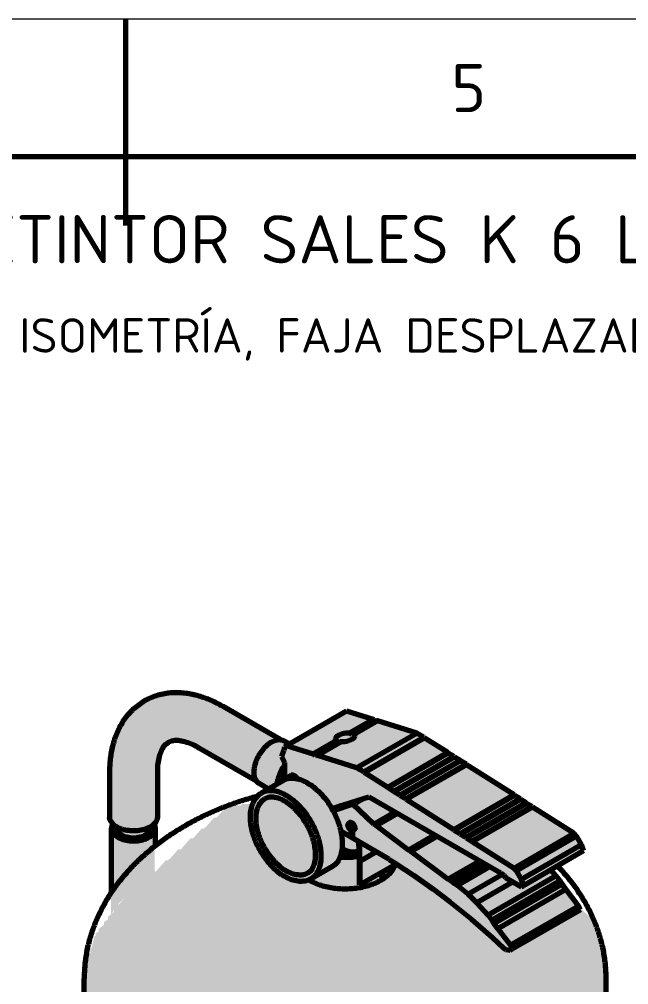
# Model space of a CAD drawing. Header units: millimetres. Extents: x 0 to 420, y 0 to 297.
# Drawn here: x 202.3 to 246.6, y 226.8 to 297 of the extents above; entities that cross this region are included whole.
import ezdxf
from ezdxf.enums import TextEntityAlignment as Align

# ---------------------------------------------------------------- set-up
doc = ezdxf.new("R2010")
doc.units = ezdxf.units.MM
for name, color, linetype, lineweight in [('01-VISIBLE', 7, 'CONTINUOUS', 70), ('06-TEXTO', 7, 'CONTINUOUS', 25), ('07-RECUADRO', 7, 'CONTINUOUS', 70), ('08-FINA', 5, 'CONTINUOUS', 18), ('13-GRAFICA', 30, 'CONTINUOUS', 18)]:
    doc.layers.add(name, color=color, linetype=linetype, lineweight=lineweight)
doc.styles.add('ISO3098', font='isocpeur.ttf')

msp = doc.modelspace()

# ---------------------------------------------------------------- hatches: boundary and pattern name
at = {"layer": '13-GRAFICA', "true_color": 0x202020}
h = msp.add_hatch(color=7, dxfattribs=at)
h.dxf.hatch_style = 1
h.paths.add_polyline_path([(209.842, 238.017), (209.842, 238.117), (209.542, 238.117), (209.542, 238.217), (209.142, 238.317), (209.142, 238.417), (208.942, 238.517), (208.942, 238.717), (208.842, 238.717), (208.842, 242.717), (208.942, 242.717), (208.942, 243.717), (209.042, 243.717), (209.042, 244.117), (209.142, 244.117), (209.342, 245.017), (209.442, 245.017), (209.542, 245.517), (209.742, 245.617), (209.742, 245.817), (210.042, 246.017), (210.042, 246.217), (210.442, 246.517), (210.442, 246.717), (210.542, 246.717), (210.742, 247.017), (211.142, 247.117), (211.242, 247.317), (211.642, 247.417), (211.742, 247.617), (212.242, 247.717), (212.242, 247.817), (213.542, 247.917), (213.542, 248.017), (214.042, 248.017), (214.042, 247.917), (214.642, 247.917), (214.642, 247.817), (215.642, 247.717), (215.642, 247.617), (215.842, 247.617), (215.842, 247.517), (216.042, 247.517), (216.042, 247.417), (216.342, 247.417), (216.342, 247.317), (216.542, 247.317), (216.542, 247.217), (216.742, 247.217), (216.742, 247.117), (216.942, 247.117), (216.942, 247.017), (217.542, 246.817), (217.642, 246.617), (218.242, 246.417), (218.342, 246.217), (218.942, 246.017), (219.042, 245.817), (219.442, 245.717), (219.542, 245.517), (219.742, 245.517), (219.742, 245.417), (220.142, 245.317), (220.242, 245.117), (220.442, 245.117), (220.442, 245.017), (220.842, 244.917), (220.942, 244.717), (221.142, 244.717), (221.042, 244.517), (220.542, 244.417), (220.542, 244.317), (219.842, 243.717), (219.842, 243.517), (219.642, 243.417), (219.542, 242.917), (219.442, 242.917), (219.442, 242.517), (219.342, 242.517), (219.442, 241.717), (218.842, 241.917), (218.742, 242.117), (218.142, 242.317), (218.042, 242.517), (217.442, 242.717), (217.342, 242.917), (216.942, 243.017), (216.842, 243.217), (216.242, 243.417), (216.142, 243.617), (215.942, 243.617), (215.942, 243.717), (215.542, 243.817), (215.442, 244.017), (215.142, 244.017), (215.142, 244.117), (214.942, 244.117), (214.942, 244.217), (214.742, 244.217), (214.742, 244.317), (214.542, 244.317), (214.542, 244.417), (213.442, 244.517), (213.442, 244.417), (212.942, 244.317), (212.942, 244.117), (212.642, 243.917), (212.642, 243.617), (212.542, 243.617), (212.542, 243.417), (212.442, 243.417), (212.442, 242.817), (212.342, 242.817), (212.342, 238.817), (212.242, 238.817), (212.142, 238.417), (211.942, 238.417), (211.842, 238.217), (211.342, 238.117), (211.342, 238.017), (210.742, 238.017), (210.742, 237.917)])
at = {"layer": '13-GRAFICA', "true_color": 0xd6d9de}
h = msp.add_hatch(color=7, dxfattribs=at)
h.dxf.hatch_style = 1
h.paths.add_polyline_path([(224.742, 239.917), (224.742, 240.117), (224.442, 240.317), (224.442, 240.517), (224.342, 240.517), (223.942, 241.017), (223.742, 241.017), (223.542, 241.317), (223.342, 241.317), (223.342, 241.417), (223.142, 241.417), (223.142, 241.517), (222.542, 241.717), (222.342, 242.017), (222.042, 242.017), (221.842, 241.717), (221.642, 241.717), (221.642, 242.917), (221.542, 242.917), (221.542, 243.117), (221.442, 243.117), (221.342, 243.417), (221.442, 243.417), (221.542, 244.017), (221.642, 244.017), (221.742, 244.217), (221.942, 244.217), (221.942, 244.317), (222.342, 244.417), (222.442, 244.617), (223.042, 244.817), (223.142, 245.017), (223.342, 245.017), (223.342, 245.117), (223.542, 245.117), (223.642, 245.317), (224.242, 245.517), (224.342, 245.717), (224.942, 245.917), (225.042, 246.117), (225.642, 246.317), (225.742, 246.517), (225.942, 246.517), (225.942, 246.617), (226.442, 246.617), (226.442, 246.517), (226.742, 246.517), (226.742, 246.417), (227.042, 246.417), (227.042, 246.317), (227.442, 246.317), (227.442, 246.217), (228.042, 246.117), (228.142, 245.917), (228.242, 245.917), (228.242, 246.017), (228.342, 246.017), (228.342, 245.917), (228.742, 245.917), (228.742, 245.817), (229.042, 245.817), (229.042, 245.717), (229.342, 245.717), (229.342, 245.617), (229.642, 245.617), (229.642, 245.517), (229.942, 245.517), (229.942, 245.417), (230.642, 245.317), (230.642, 245.217), (230.942, 245.217), (230.942, 245.117), (231.442, 245.017), (231.542, 244.817), (231.742, 244.817), (231.742, 244.717), (232.042, 244.617), (232.142, 244.417), (232.342, 244.417), (232.342, 244.317), (232.542, 244.317), (232.642, 244.117), (232.842, 244.117), (232.942, 243.917), (233.342, 243.817), (233.542, 243.517), (233.742, 243.517), (233.742, 243.417), (233.942, 243.417), (234.042, 243.217), (234.242, 243.217), (234.342, 243.017), (234.742, 242.917), (234.942, 242.617), (235.342, 242.517), (235.442, 242.317), (235.642, 242.317), (235.642, 242.217), (235.942, 242.117), (236.042, 241.917), (236.442, 241.817), (236.542, 241.617), (236.742, 241.617), (236.842, 241.417), (237.242, 241.317), (237.342, 241.117), (237.542, 241.117), (237.542, 241.017), (237.842, 240.917), (237.942, 240.717), (238.342, 240.617), (238.442, 240.417), (238.642, 240.417), (238.742, 240.217), (238.942, 240.217), (239.042, 240.017), (239.242, 240.017), (239.342, 239.817), (239.542, 239.817), (239.542, 239.717), (239.842, 239.617), (239.942, 239.417), (240.342, 239.317), (240.442, 239.117), (240.642, 239.117), (240.642, 239.017), (240.942, 238.917), (241.042, 238.717), (241.442, 238.617), (241.442, 238.517), (241.742, 238.417), (241.842, 238.217), (242.042, 238.217), (242.042, 238.117), (242.242, 238.117), (242.342, 237.917), (242.542, 237.917), (242.542, 237.817), (242.942, 237.517), (243.042, 237.117), (243.242, 237.017), (243.342, 236.417), (242.742, 236.217), (242.642, 236.017), (242.442, 236.017), (242.442, 235.917), (242.242, 235.917), (242.142, 235.717), (241.542, 235.517), (241.442, 235.317), (240.842, 235.117), (240.742, 234.917), (240.542, 234.917), (240.542, 234.817), (240.342, 234.817), (240.242, 234.617), (239.642, 234.417), (239.542, 234.217), (239.342, 234.217), (239.342, 234.117), (238.742, 233.917), (238.742, 234.017), (238.342, 234.117), (238.242, 234.317), (237.642, 234.517), (237.642, 234.717), (237.542, 234.717), (237.442, 234.917), (237.242, 234.917), (237.242, 235.017), (236.842, 235.117), (236.742, 235.317), (236.142, 235.517), (236.042, 235.717), (235.442, 235.917), (235.342, 236.117), (234.942, 236.217), (234.842, 236.417), (234.242, 236.617), (234.142, 236.817), (233.542, 237.017), (233.442, 237.217), (232.842, 237.417), (232.742, 237.617), (232.342, 237.717), (232.242, 237.917), (231.642, 238.117), (231.542, 238.317), (230.942, 238.517), (230.842, 238.717), (230.442, 238.817), (230.342, 239.017), (229.742, 239.217), (229.642, 239.417), (229.042, 239.617), (228.942, 239.817), (228.342, 240.017), (228.242, 240.217), (228.042, 240.217), (228.042, 240.317), (227.842, 240.317), (227.842, 240.417), (227.142, 240.317), (227.142, 240.217), (226.842, 240.217), (226.842, 240.117), (226.542, 240.117), (226.542, 240.017), (226.242, 240.017), (226.242, 239.917), (225.942, 239.917), (225.942, 239.817), (225.642, 239.817), (225.642, 239.717), (225.242, 239.717), (225.242, 239.617), (224.942, 239.617), (224.942, 239.817)])
h = msp.add_hatch(color=7, dxfattribs=at)
h.dxf.hatch_style = 1
h.paths.add_polyline_path([(220.142, 241.217), (219.942, 241.217), (219.842, 241.417), (219.642, 241.417), (219.542, 241.717), (219.442, 241.717), (219.442, 242.017), (219.342, 242.017), (219.342, 242.517), (219.442, 242.517), (219.542, 243.217), (219.642, 243.217), (219.642, 243.417), (219.842, 243.517), (219.842, 243.717), (219.942, 243.717), (220.542, 244.417), (221.042, 244.517), (221.042, 244.617), (221.642, 244.517), (221.642, 244.417), (221.942, 244.317), (221.942, 244.217), (221.742, 244.217), (221.742, 244.117), (221.542, 244.017), (221.542, 243.717), (221.442, 243.717), (221.442, 243.417), (221.342, 243.417), (221.442, 243.117), (221.542, 243.117), (221.542, 242.917), (221.642, 242.917), (221.642, 242.217), (221.542, 242.217), (221.542, 241.917), (221.442, 241.917), (221.442, 241.517), (221.042, 241.417), (220.942, 241.217), (220.742, 241.217), (220.742, 241.117), (220.542, 241.117), (220.542, 241.017), (220.342, 241.017), (220.342, 241.117), (220.142, 241.117)])
at = {"layer": '13-GRAFICA', "true_color": 0xffffff}
h = msp.add_hatch(color=7, dxfattribs=at)
h.dxf.hatch_style = 1
h.paths.add_polyline_path([(219.142, 238.217), (219.142, 239.617), (219.242, 239.617), (219.242, 240.017), (219.442, 240.117), (219.442, 240.317), (219.542, 240.317), (219.742, 240.617), (219.942, 240.617), (219.942, 240.717), (220.242, 240.817), (220.342, 241.017), (220.942, 241.217), (221.042, 241.417), (221.242, 241.417), (221.242, 241.517), (221.442, 241.517), (221.442, 241.617), (221.642, 241.617), (221.642, 241.717), (222.042, 241.717), (222.042, 241.817), (222.142, 241.817), (222.142, 241.717), (222.742, 241.717), (222.742, 241.617), (222.942, 241.617), (222.942, 241.517), (223.542, 241.317), (223.742, 241.017), (223.942, 241.017), (223.942, 240.917), (224.442, 240.517), (224.442, 240.317), (224.742, 240.117), (224.742, 239.917), (224.942, 239.817), (225.042, 239.417), (225.242, 239.317), (225.242, 239.117), (225.342, 239.117), (225.342, 238.917), (225.442, 238.917), (225.442, 238.617), (225.542, 238.617), (225.542, 238.317), (225.642, 238.317), (225.642, 237.917), (225.742, 237.917), (225.742, 237.417), (225.842, 237.417), (225.842, 236.617), (225.742, 236.617), (225.742, 236.217), (225.642, 236.217), (225.442, 235.617), (225.142, 235.517), (225.042, 235.317), (224.842, 235.317), (224.742, 235.117), (224.142, 234.917), (224.042, 234.717), (223.642, 234.617), (223.542, 234.417), (223.242, 234.417), (223.242, 234.317), (222.242, 234.317), (222.242, 234.417), (221.942, 234.417), (221.942, 234.517), (221.542, 234.617), (221.442, 234.817), (221.242, 234.817), (221.242, 234.917), (220.242, 235.817), (220.242, 236.017), (219.942, 236.217), (219.742, 236.817), (219.542, 236.917), (219.442, 237.517), (219.342, 237.517), (219.342, 237.717), (219.242, 237.717), (219.242, 238.217)])
at = {"layer": '13-GRAFICA', "true_color": 0xd6d9de}
h = msp.add_hatch(color=7, dxfattribs=at)
h.dxf.hatch_style = 1
h.paths.add_polyline_path([(221.442, 241.917), (221.542, 241.917), (221.542, 242.217), (221.642, 242.217), (221.642, 241.617), (221.442, 241.617)])
h = msp.add_hatch(color=7, dxfattribs=at)
h.dxf.hatch_style = 1
h.paths.add_polyline_path([(221.842, 241.817), (221.942, 241.817), (222.042, 242.017), (222.342, 242.017), (222.542, 241.717), (222.142, 241.717), (222.142, 241.817), (221.842, 241.717)])
h = msp.add_hatch(color=7, dxfattribs=at)
h.dxf.hatch_style = 1
h.paths.add_polyline_path([(226.842, 240.117), (226.842, 240.217), (227.142, 240.217), (227.142, 240.317), (227.842, 240.417), (227.842, 240.317), (228.242, 240.217), (228.342, 240.017), (228.942, 239.817), (229.042, 239.617), (229.642, 239.417), (229.742, 239.217), (230.342, 239.017), (230.442, 238.817), (230.842, 238.717), (230.942, 238.517), (231.542, 238.317), (231.642, 238.117), (232.242, 237.917), (232.342, 237.717), (232.742, 237.617), (232.842, 237.417), (233.042, 237.417), (233.042, 237.317), (233.442, 237.217), (233.542, 237.017), (234.142, 236.817), (234.242, 236.617), (234.842, 236.417), (234.942, 236.217), (235.342, 236.117), (235.442, 235.917), (235.642, 235.917), (235.642, 235.817), (236.042, 235.717), (236.142, 235.517), (236.742, 235.317), (236.842, 235.117), (237.442, 234.917), (237.442, 234.817), (237.642, 234.717), (237.642, 234.517), (238.242, 234.317), (238.342, 234.117), (238.542, 234.117), (238.542, 234.017), (238.742, 234.017), (238.742, 233.917), (238.942, 233.917), (238.942, 234.017), (239.542, 234.217), (239.642, 234.417), (239.842, 234.417), (239.842, 234.517), (240.242, 234.617), (240.342, 234.817), (240.742, 234.917), (240.842, 235.117), (241.042, 235.117), (241.142, 234.817), (241.642, 234.417), (241.742, 234.017), (241.842, 234.017), (241.842, 233.917), (242.042, 233.817), (242.042, 233.617), (242.442, 233.317), (242.442, 233.117), (242.742, 232.917), (242.742, 232.717), (243.042, 232.517), (243.142, 232.217), (242.842, 232.117), (242.742, 231.917), (242.142, 231.717), (242.042, 231.517), (241.442, 231.317), (241.342, 231.117), (240.942, 231.017), (240.842, 230.817), (240.242, 230.617), (240.142, 230.417), (239.542, 230.217), (239.442, 230.017), (238.842, 229.817), (238.742, 229.617), (238.342, 229.517), (238.242, 229.317), (237.642, 229.317), (237.642, 229.417), (237.542, 229.417), (237.442, 229.617), (237.242, 229.617), (236.342, 230.617), (236.142, 230.617), (235.642, 231.217), (235.442, 231.217), (234.942, 231.817), (234.742, 231.817), (234.442, 232.217), (234.242, 232.217), (233.942, 232.617), (233.742, 232.617), (233.442, 233.017), (233.242, 233.017), (233.042, 233.317), (232.842, 233.317), (232.842, 233.417), (232.742, 233.417), (232.642, 233.617), (232.442, 233.617), (232.242, 233.917), (232.042, 233.917), (231.942, 234.117), (231.742, 234.117), (231.642, 234.317), (231.442, 234.317), (231.242, 234.617), (231.042, 234.617), (230.942, 234.817), (230.742, 234.817), (230.742, 234.917), (230.442, 235.017), (230.342, 235.217), (229.942, 235.317), (229.742, 235.617), (229.342, 235.717), (229.342, 235.817), (229.042, 235.917), (228.942, 236.117), (228.542, 236.217), (228.442, 236.417), (227.842, 236.617), (227.742, 236.817), (227.342, 236.917), (227.242, 237.117), (227.042, 237.117), (227.042, 237.217), (226.742, 237.292), (226.742, 238.017), (226.742, 240.117)])
at = {"layer": '13-GRAFICA', "true_color": 0xc4c8ce}
h = msp.add_hatch(color=7, dxfattribs=at)
h.dxf.hatch_style = 1
h.paths.add_polyline_path([(211.142, 234.217), (211.342, 234.217), (212.042, 235.017), (212.242, 235.017), (212.942, 235.817), (213.142, 235.817), (213.142, 235.917), (213.242, 235.917), (213.842, 236.617), (214.042, 236.617), (214.742, 237.417), (214.942, 237.417), (215.542, 238.117), (215.742, 238.117), (215.742, 238.217), (215.842, 238.217), (216.442, 238.917), (216.642, 238.917), (217.342, 239.717), (217.642, 239.717), (217.642, 239.817), (218.442, 239.817), (218.442, 239.917), (219.242, 239.917), (219.242, 239.617), (219.142, 239.617), (219.142, 238.217), (219.242, 238.217), (219.242, 237.717), (219.342, 237.717), (219.342, 237.517), (219.442, 237.517), (219.542, 236.917), (219.742, 236.817), (219.742, 236.617), (219.842, 236.617), (219.942, 236.217), (220.242, 236.017), (220.242, 235.817), (220.342, 235.817), (221.242, 234.817), (221.442, 234.817), (221.542, 234.617), (221.742, 234.617), (221.742, 234.517), (221.942, 234.517), (221.942, 234.417), (222.242, 234.417), (222.242, 234.317), (223.242, 234.317), (223.242, 234.417), (223.442, 234.417), (223.442, 234.317), (223.642, 234.317), (223.642, 234.217), (223.842, 234.217), (223.842, 234.117), (224.142, 234.117), (224.142, 234.017), (224.342, 234.017), (224.342, 233.917), (224.842, 233.917), (224.842, 233.817), (226.342, 233.717), (226.342, 233.817), (227.142, 233.817), (227.142, 233.917), (227.942, 234.017), (227.942, 234.117), (228.142, 234.117), (228.142, 234.217), (228.342, 234.217), (228.342, 234.317), (228.642, 234.317), (228.842, 234.617), (229.042, 234.617), (229.042, 234.717), (229.342, 234.917), (229.342, 235.117), (229.542, 235.217), (229.542, 235.417), (229.842, 235.517), (229.942, 235.317), (230.342, 235.217), (230.442, 235.017), (230.642, 235.017), (230.742, 234.817), (230.942, 234.817), (231.042, 234.617), (231.242, 234.617), (231.442, 234.317), (231.642, 234.317), (231.742, 234.117), (231.942, 234.117), (232.042, 233.917), (232.242, 233.917), (232.442, 233.617), (232.642, 233.617), (232.642, 233.517), (232.742, 233.517), (232.842, 233.317), (233.042, 233.317), (233.242, 233.017), (233.442, 233.017), (233.742, 232.617), (233.942, 232.617), (234.242, 232.217), (234.442, 232.217), (234.742, 231.817), (234.942, 231.817), (235.442, 231.217), (235.642, 231.217), (236.142, 230.617), (236.342, 230.617), (236.342, 230.517), (236.442, 230.517), (237.242, 229.617), (237.442, 229.617), (237.642, 229.317), (238.242, 229.317), (238.342, 229.517), (238.742, 229.617), (238.842, 229.817), (239.442, 230.017), (239.542, 230.217), (240.142, 230.417), (240.242, 230.617), (240.842, 230.817), (240.942, 231.017), (241.342, 231.117), (241.442, 231.317), (242.042, 231.517), (242.142, 231.717), (242.742, 231.917), (242.842, 232.117), (243.042, 232.117), (243.042, 232.217), (243.242, 232.317), (243.242, 232.217), (244.042, 231.517), (244.042, 231.117), (244.142, 231.117), (244.142, 230.817), (244.242, 230.817), (244.242, 230.517), (244.342, 230.517), (244.342, 230.217), (244.442, 230.217), (244.442, 229.817), (244.542, 229.817), (244.542, 229.517), (244.642, 229.517), (244.642, 229.117), (244.742, 229.117), (244.842, 227.217), (244.942, 227.217), (244.942, 225.317), (244.842, 225.317), (244.842, 225.017), (244.742, 225.017), (244.742, 224.717), (244.642, 224.717), (244.642, 224.417), (244.542, 224.417), (244.442, 223.717), (244.342, 223.717), (244.342, 223.417), (244.242, 223.417), (244.142, 222.917), (243.942, 222.817), (243.942, 222.617), (243.542, 222.317), (243.542, 222.117), (243.242, 221.917), (243.242, 221.717), (242.842, 221.417), (242.842, 221.217), (242.542, 221.017), (242.542, 220.817), (242.442, 220.817), (242.042, 220.317), (241.842, 220.317), (241.742, 220.117), (241.542, 220.117), (241.342, 219.817), (241.142, 219.817), (240.942, 219.517), (240.742, 219.517), (240.742, 219.417), (240.642, 219.417), (240.542, 219.217), (240.342, 219.217), (240.142, 218.917), (239.942, 218.917), (239.842, 218.717), (239.642, 218.717), (239.442, 218.417), (239.142, 218.417), (239.142, 218.317), (238.942, 218.317), (238.942, 218.217), (238.742, 218.217), (238.742, 218.117), (238.542, 218.117), (238.542, 218.017), (238.342, 218.017), (238.342, 217.917), (238.042, 217.917), (238.042, 217.817), (237.842, 217.817), (237.842, 217.717), (237.642, 217.717), (237.642, 217.617), (237.442, 217.617), (237.442, 217.517), (237.242, 217.517), (237.242, 217.417), (236.942, 217.417), (236.942, 217.317), (236.742, 217.317), (236.742, 217.217), (236.542, 217.217), (236.542, 217.117), (236.342, 217.117), (236.342, 217.017), (236.042, 217.017), (236.042, 216.917), (235.842, 216.917), (235.842, 216.817), (235.142, 216.717), (235.142, 216.617), (234.742, 216.617), (234.742, 216.517), (234.342, 216.517), (234.342, 216.417), (233.942, 216.417), (233.942, 216.317), (233.542, 216.317), (233.542, 216.217), (233.242, 216.217), (233.242, 216.117), (232.842, 216.117), (232.842, 216.017), (232.442, 216.017), (232.442, 215.917), (232.042, 215.917), (232.042, 215.817), (231.642, 215.817), (231.642, 215.717), (230.742, 215.717), (230.742, 215.617), (229.842, 215.617), (229.842, 215.517), (228.842, 215.517), (228.842, 215.417), (227.942, 215.417), (227.942, 215.317), (222.442, 215.417), (222.442, 215.517), (221.942, 215.517), (221.942, 215.617), (221.342, 215.617), (221.342, 215.717), (220.842, 215.717), (220.842, 215.817), (220.242, 215.817), (220.242, 215.917), (219.642, 215.917), (219.642, 216.017), (218.142, 216.217), (218.142, 216.317), (217.842, 216.317), (217.842, 216.417), (217.542, 216.417), (217.542, 216.517), (217.242, 216.517), (217.242, 216.617), (216.342, 216.817), (216.342, 216.917), (216.142, 216.917), (216.142, 217.017), (215.842, 217.017), (215.842, 217.117), (215.542, 217.117), (215.542, 217.217), (215.242, 217.217), (215.242, 217.317), (214.342, 217.517), (214.342, 217.617), (214.142, 217.617), (214.042, 217.817), (213.442, 218.017), (213.342, 218.217), (213.142, 218.217), (213.142, 218.317), (212.742, 218.417), (212.642, 218.617), (212.042, 218.817), (211.942, 219.017), (211.542, 219.117), (211.442, 219.317), (211.042, 219.417), (209.942, 220.617), (209.742, 220.617), (209.742, 220.717), (208.642, 221.717), (208.642, 221.917), (208.542, 221.917), (208.542, 222.117), (208.342, 222.217), (208.342, 222.417), (208.242, 222.417), (208.242, 222.617), (208.142, 222.617), (208.142, 222.817), (208.042, 222.817), (207.842, 223.417), (207.642, 223.517), (207.642, 223.717), (207.542, 223.717), (207.542, 223.917), (207.442, 223.917), (207.442, 224.117), (207.342, 224.117), (207.342, 224.417), (207.242, 224.417), (207.242, 225.417), (207.142, 225.417), (207.142, 226.317), (207.042, 226.317), (207.042, 228.117), (207.142, 228.117), (207.142, 228.417), (207.242, 228.417), (207.242, 228.717), (207.342, 228.717), (207.342, 229.017), (207.442, 229.017), (207.442, 229.417), (207.542, 229.417), (207.742, 230.317), (207.842, 230.317), (207.842, 230.517), (208.042, 230.617), (208.042, 230.817), (208.442, 231.117), (208.442, 231.317), (208.742, 231.517), (208.742, 231.717), (209.142, 232.017), (209.142, 232.217), (209.442, 232.417), (209.442, 232.617), (209.542, 232.617), (210.342, 233.517), (210.542, 233.517)])
at = {"layer": '13-GRAFICA', "true_color": 0xd6d9de}
h = msp.add_hatch(color=7, dxfattribs=at)
h.dxf.hatch_style = 1
h.paths.add_polyline_path([(225.642, 238.317), (225.542, 238.317), (225.442, 238.917), (225.342, 238.917), (225.242, 239.317), (225.042, 239.417), (225.042, 239.617), (225.642, 239.717), (225.642, 239.817), (225.942, 239.817), (225.942, 239.917), (226.242, 239.917), (226.242, 238.517), (226.242, 238.117), (226.242, 237.592), (226.142, 237.617), (226.042, 237.817), (225.642, 237.917)])
h = msp.add_hatch(color=7, dxfattribs=at)
h.dxf.hatch_style = 1
h.paths.add_polyline_path([(226.242, 240.017), (226.542, 240.017), (226.542, 240.117), (226.742, 240.117), (226.742, 238.017), (226.642, 238.517), (226.342, 238.617), (226.342, 238.517), (226.242, 238.517), (226.242, 239.917)])
at = {"layer": '13-GRAFICA', "true_color": 0x202020}
h = msp.add_hatch(color=7, dxfattribs=at)
h.dxf.hatch_style = 1
h.paths.add_polyline_path([(208.942, 231.917), (208.942, 238.217), (209.042, 238.217), (209.042, 238.417), (209.342, 238.317), (209.342, 238.217), (209.542, 238.217), (209.542, 238.117), (210.442, 238.017), (210.442, 237.917), (211.342, 238.017), (211.342, 238.117), (211.642, 238.117), (211.642, 238.217), (211.842, 238.217), (211.942, 238.417), (212.142, 238.417), (212.142, 235.017), (212.042, 235.017), (211.342, 234.217), (211.142, 234.217), (210.542, 233.517), (210.342, 233.517), (210.342, 233.417), (209.442, 232.617), (209.442, 232.417), (209.142, 232.217), (209.042, 231.917)])
at = {"layer": '13-GRAFICA', "true_color": 0xd6d9de}
h = msp.add_hatch(color=7, dxfattribs=at)
h.dxf.hatch_style = 1
h.paths.add_polyline_path([(226.442, 237.917), (226.442, 238.017), (226.242, 238.117), (226.242, 238.517), (226.342, 238.517), (226.342, 238.617), (226.642, 238.517), (226.642, 238.317), (226.742, 238.317), (226.742, 238.017)])
h = msp.add_hatch(color=7, dxfattribs=at)
h.dxf.hatch_style = 1
h.paths.add_polyline_path([(226.642, 237.317), (226.542, 237.517), (226.242, 237.592), (226.242, 238.117), (226.342, 238.117), (226.442, 237.917), (226.742, 238.017), (226.742, 237.292)])
h = msp.add_hatch(color=7, dxfattribs=at)
h.dxf.hatch_style = 1
h.paths.add_polyline_path([(225.742, 237.917), (225.842, 237.917), (225.842, 237.817), (226.042, 237.817), (226.142, 237.617), (226.542, 237.517), (226.642, 237.317), (227.042, 237.217), (227.042, 236.517), (226.942, 236.517), (226.942, 236.417), (225.942, 236.517), (225.942, 236.617), (225.842, 236.617), (225.842, 237.417), (225.742, 237.417)])
at = {"layer": '13-GRAFICA', "true_color": 0xc81e2d}
h = msp.add_hatch(color=7, dxfattribs=at)
h.dxf.hatch_style = 1
h.paths.add_polyline_path([(227.042, 234.017), (227.042, 237.117), (227.242, 237.117), (227.342, 236.917), (227.742, 236.817), (227.842, 236.617), (228.442, 236.417), (228.542, 236.217), (228.942, 236.117), (228.942, 236.017), (229.242, 235.917), (229.342, 235.717), (229.742, 235.617), (229.742, 235.517), (229.542, 235.517), (229.442, 235.317), (229.042, 235.217), (228.942, 235.017), (228.742, 235.017), (228.742, 234.917), (228.342, 234.817), (228.242, 234.617), (227.642, 234.417), (227.542, 234.217), (227.342, 234.217), (227.342, 234.117), (227.142, 234.117), (227.142, 234.017)])
at = {"layer": '13-GRAFICA', "true_color": 0xc4c8ce}
h = msp.add_hatch(color=7, dxfattribs=at)
h.dxf.hatch_style = 1
h.paths.add_polyline_path([(224.142, 234.017), (224.142, 234.117), (223.842, 234.117), (223.842, 234.217), (223.642, 234.217), (223.642, 234.317), (223.442, 234.317), (223.442, 234.417), (223.542, 234.417), (223.642, 234.617), (224.042, 234.717), (224.142, 234.917), (224.742, 235.117), (224.742, 235.217), (225.042, 235.317), (225.142, 235.517), (225.342, 235.517), (225.442, 235.817), (225.542, 235.817), (225.542, 236.017), (225.642, 236.017), (225.642, 236.217), (225.742, 236.217), (225.742, 236.517), (226.242, 236.517), (226.242, 236.417), (226.942, 236.417), (226.942, 236.517), (227.042, 236.517), (227.042, 234.017), (229.542, 235.417), (229.542, 235.217), (229.342, 235.117), (229.342, 234.917), (229.242, 234.917), (229.042, 234.617), (228.842, 234.617), (228.642, 234.317), (228.342, 234.317), (228.342, 234.217), (228.142, 234.217), (228.142, 234.117), (227.942, 234.117), (227.942, 234.017), (227.542, 234.017), (227.542, 233.917), (227.142, 233.917), (227.142, 233.817), (226.342, 233.817), (226.342, 233.717), (224.842, 233.817), (224.842, 233.917), (224.342, 233.917), (224.342, 234.017)])

# ---------------------------------------------------------------- linework, layer by layer
at = {"layer": '01-VISIBLE'}
for p, q in [((221.28, 244.594), (217.112, 247)), ((226.109, 246.665), (221.725, 244.134)), ((228.048, 246.071), (226.109, 246.665)), ((228.048, 246.071), (226.329, 245.079)), ((228.12, 246.03), (226.418, 245.047)), ((228.288, 245.988), (226.582, 245.003)), ((228.36, 245.974), (226.634, 244.977)), ((228.12, 246.03), (228.048, 246.071)), ((228.192, 245.932), (228.12, 246.03)), ((228.36, 245.974), (228.288, 245.988)), ((231.21, 245.075), (228.36, 245.974)), ((221.961, 244.27), (221.54, 244.513)), ((225.382, 244.532), (223.664, 243.54)), ((225.438, 244.481), (223.736, 243.498)), ((225.611, 244.442), (223.904, 243.457)), ((225.703, 244.44), (223.976, 243.443)), ((226.826, 242.544), (231.21, 245.075)), ((227.352, 242.24), (231.736, 244.771)), ((227.376, 242.199), (231.76, 244.73)), ((231.736, 244.771), (231.21, 245.075)), ((231.76, 244.73), (231.736, 244.771)), ((233.484, 243.651), (231.76, 244.73)), ((219.54, 241.58), (215.372, 243.986)), ((221.545, 243.809), (221.353, 243.367)), ((221.593, 244.058), (221.545, 243.809)), ((221.725, 244.134), (221.593, 244.058)), ((223.664, 243.54), (221.725, 244.134)), ((221.353, 243.367), (221.593, 242.924)), ((223.736, 243.498), (223.664, 243.54)), ((223.808, 243.401), (223.736, 243.498)), ((223.904, 243.457), (223.808, 243.401)), ((223.976, 243.443), (223.904, 243.457)), ((226.826, 242.544), (223.976, 243.443)), ((233.484, 243.651), (229.1, 241.12)), ((233.508, 243.611), (229.124, 241.08)), ((233.939, 243.362), (229.555, 240.831)), ((233.963, 243.32), (229.579, 240.789)), ((234.371, 243.085), (229.987, 240.554)), ((234.395, 243.044), (230.011, 240.512)), ((233.508, 243.611), (233.484, 243.651)), ((233.939, 243.362), (233.508, 243.611)), ((233.963, 243.32), (233.939, 243.362)), ((234.371, 243.085), (233.963, 243.32)), ((234.395, 243.044), (234.371, 243.085)), ((234.802, 242.808), (234.395, 243.044)), ((221.593, 242.924), (221.593, 241.667)), ((227.352, 242.24), (226.826, 242.544)), ((234.802, 242.808), (230.418, 240.277)), ((234.826, 242.767), (230.442, 240.236)), ((234.826, 242.767), (234.802, 242.808)), ((238.298, 240.568), (234.826, 242.767)), ((208.845, 242.227), (208.845, 238.961)), ((212.325, 242.227), (212.325, 238.961)), ((221.471, 241.605), (219.915, 240.707)), ((221.949, 241.929), (222.091, 242.011)), ((227.376, 242.199), (227.352, 242.24)), ((229.1, 241.12), (227.376, 242.199)), ((220.423, 241.001), (219.74, 241.395)), ((229.124, 241.08), (229.1, 241.12)), ((229.555, 240.831), (229.124, 241.08)), ((225.034, 239.589), (227.735, 240.443)), ((227.348, 240.321), (226.803, 240.006)), ((227.735, 240.443), (237.314, 234.913)), ((229.579, 240.789), (229.555, 240.831)), ((229.987, 240.554), (229.579, 240.789)), ((230.011, 240.512), (229.987, 240.554)), ((230.418, 240.277), (230.011, 240.512)), ((230.442, 240.236), (230.418, 240.277)), ((233.914, 238.037), (230.442, 240.236)), ((238.298, 240.568), (233.914, 238.037)), ((238.322, 240.526), (233.938, 237.995)), ((238.753, 240.277), (234.369, 237.746)), ((238.777, 240.236), (234.393, 237.705)), ((238.322, 240.526), (238.298, 240.568)), ((238.753, 240.277), (238.322, 240.526)), ((238.777, 240.236), (238.753, 240.277)), ((239.183, 240.001), (238.777, 240.236)), ((225.08, 239.51), (225.437, 239.716)), ((225.083, 239.505), (225.463, 239.724)), ((225.085, 239.501), (225.483, 239.731)), ((225.087, 239.498), (225.499, 239.735)), ((225.088, 239.496), (225.509, 239.739)), ((225.72, 239.806), (225.112, 239.454)), ((226.567, 239.906), (225.131, 239.419)), ((225.678, 239.792), (225.133, 239.477)), ((225.437, 239.574), (226.779, 240.028)), ((225.437, 239.574), (225.983, 239.889)), ((226.567, 239.906), (226.779, 240.028)), ((228.099, 238.442), (226.567, 239.906)), ((226.779, 240.028), (226.803, 240.006)), ((239.183, 240.001), (234.799, 237.47)), ((239.207, 239.96), (234.823, 237.429)), ((239.615, 239.725), (235.231, 237.193)), ((239.639, 239.683), (235.255, 237.152)), ((239.207, 239.96), (239.183, 240.001)), ((239.615, 239.725), (239.207, 239.96)), ((239.639, 239.683), (239.615, 239.725)), ((242.681, 237.762), (239.639, 239.683)), ((225.098, 239.479), (225.133, 239.477)), ((228.099, 238.442), (229.65, 239.338)), ((228.267, 238.345), (229.818, 239.24)), ((208.985, 233.479), (208.985, 238.145)), ((212.185, 236.878), (212.185, 238.145)), ((226.264, 238.528), (226.335, 238.569)), ((228.267, 238.345), (228.099, 238.442)), ((230.637, 236.561), (228.267, 238.345)), ((225.706, 237.937), (229.176, 235.911)), ((226.584, 237.974), (226.655, 238.014)), ((232.548, 237.665), (230.637, 236.561)), ((232.716, 237.567), (230.805, 236.464)), ((233.938, 237.995), (233.914, 238.037)), ((234.369, 237.746), (233.938, 237.995)), ((234.393, 237.705), (234.369, 237.746)), ((234.799, 237.47), (234.393, 237.705)), ((234.823, 237.429), (234.799, 237.47)), ((235.231, 237.193), (234.823, 237.429)), ((242.681, 237.762), (238.297, 235.231)), ((242.848, 237.582), (238.463, 235.051)), ((242.848, 237.582), (242.681, 237.762)), ((243.219, 236.939), (242.848, 237.582)), ((227.051, 235.75), (226.999, 237.182)), ((227.028, 237.165), (227.079, 235.734)), ((235.255, 237.152), (235.231, 237.193)), ((238.297, 235.231), (235.255, 237.152)), ((243.219, 236.939), (238.835, 234.408)), ((243.362, 236.496), (243.219, 236.939)), ((225.797, 236.67), (226, 236.552)), ((228.286, 236.431), (227.079, 235.734)), ((230.805, 236.464), (230.637, 236.561)), ((233.511, 234.432), (230.805, 236.464)), ((243.362, 236.496), (238.978, 233.965)), ((225.071, 235.37), (223.515, 234.472)), ((227.051, 234.035), (227.051, 235.75)), ((227.079, 235.734), (227.079, 234.019)), ((229.717, 235.542), (227.079, 234.019)), ((229.176, 235.911), (229.2, 235.869)), ((229.2, 235.869), (229.68, 235.592)), ((229.68, 235.592), (229.704, 235.551)), ((229.704, 235.551), (230.972, 234.735)), ((235.829, 235.77), (233.511, 234.432)), ((235.997, 235.673), (233.679, 234.335)), ((236.236, 235.535), (233.87, 234.169)), ((236.547, 235.355), (234.181, 233.989)), ((228.471, 234.778), (228.616, 234.862)), ((228.471, 234.62), (228.471, 234.823)), ((228.616, 234.862), (228.616, 234.906)), ((228.616, 234.862), (228.754, 234.783)), ((228.754, 234.783), (228.754, 234.986)), ((230.972, 234.735), (232.409, 233.713)), ((237.477, 234.813), (234.948, 233.353)), ((241.358, 234.676), (236.409, 231.818)), ((237.314, 234.913), (237.362, 234.913)), ((237.362, 234.913), (237.554, 234.746)), ((237.554, 234.746), (237.673, 234.567)), ((238.463, 235.051), (238.297, 235.231)), ((238.835, 234.408), (238.463, 235.051)), ((241.358, 234.676), (240.968, 235.114)), ((241.645, 234.316), (241.358, 234.676)), ((227.079, 234.019), (227.051, 234.035)), ((233.679, 234.335), (233.511, 234.432)), ((233.87, 234.169), (233.679, 234.335)), ((234.181, 233.989), (233.87, 234.169)), ((234.948, 233.353), (234.181, 233.989)), ((238.223, 234.249), (235.594, 232.731)), ((241.645, 234.316), (236.696, 231.458)), ((241.79, 234.068), (236.84, 231.21)), ((237.673, 234.567), (238.847, 233.889)), ((238.978, 233.965), (238.835, 234.408)), ((238.847, 233.889), (238.978, 233.965)), ((241.79, 234.068), (241.645, 234.316)), ((242.077, 233.68), (241.79, 234.068)), ((232.409, 233.713), (233.631, 232.785)), ((235.594, 232.731), (234.948, 233.353)), ((242.077, 233.68), (237.127, 230.822)), ((242.988, 232.491), (242.077, 233.68)), ((233.631, 232.785), (235.188, 231.527)), ((236.409, 231.818), (235.594, 232.731)), ((242.988, 232.491), (238.038, 229.633)), ((243.143, 232.222), (242.988, 232.491)), ((236.696, 231.458), (236.409, 231.818)), ((243.143, 232.222), (238.193, 229.364)), ((235.188, 231.527), (236.72, 230.2)), ((236.84, 231.21), (236.696, 231.458)), ((237.127, 230.822), (236.84, 231.21)), ((238.038, 229.633), (237.127, 230.822)), ((236.72, 230.2), (237.558, 229.412)), ((237.558, 229.412), (237.703, 229.329)), ((237.703, 229.329), (238.014, 229.288)), ((238.014, 229.288), (238.193, 229.364)), ((238.193, 229.364), (238.038, 229.633)), ((207, 226.236), (207, 227.216)), ((245, 226.236), (245, 227.216))]:
    msp.add_line(p, q, dxfattribs=at)
for points in [[(217.112, 247), (217.007, 247.06), (216.901, 247.118), (216.795, 247.175), (216.688, 247.23), (216.58, 247.284), (216.471, 247.336), (216.362, 247.387), (216.251, 247.436), (216.141, 247.483), (216.029, 247.529), (215.917, 247.573), (215.803, 247.615), (215.69, 247.655), (215.575, 247.693), (215.46, 247.73), (215.345, 247.764), (215.228, 247.796), (215.112, 247.827), (214.994, 247.855), (214.876, 247.88), (214.758, 247.904), (214.639, 247.925), (214.52, 247.944), (214.401, 247.96), (214.281, 247.974), (214.161, 247.985), (214.04, 247.994), (213.92, 248), (213.799, 248.003), (213.679, 248.004), (213.558, 248.002), (213.438, 247.997), (213.317, 247.989), (213.197, 247.978), (213.077, 247.964), (212.958, 247.948), (212.839, 247.928), (212.72, 247.905), (212.602, 247.88), (212.485, 247.851), (212.369, 247.819), (212.253, 247.784), (212.139, 247.746), (212.026, 247.705), (211.913, 247.661), (211.802, 247.614), (211.692, 247.564), (211.584, 247.511), (211.477, 247.455), (211.372, 247.396), (211.268, 247.334), (211.166, 247.27), (211.066, 247.203), (210.968, 247.133), (210.872, 247.06), (210.777, 246.985), (210.685, 246.907), (210.595, 246.827), (210.507, 246.744), (210.421, 246.659), (210.338, 246.572), (210.257, 246.483), (210.178, 246.392), (210.101, 246.299), (210.027, 246.203), (209.955, 246.107), (209.886, 246.008), (209.819, 245.908), (209.754, 245.806), (209.692, 245.702), (209.632, 245.598), (209.575, 245.491), (209.52, 245.384), (209.467, 245.276), (209.417, 245.166), (209.369, 245.055), (209.324, 244.943), (209.28, 244.831), (209.239, 244.717), (209.2, 244.603), (209.164, 244.488), (209.129, 244.373), (209.097, 244.256), (209.067, 244.14), (209.039, 244.022), (209.013, 243.905), (208.989, 243.786), (208.967, 243.668), (208.947, 243.549), (208.928, 243.43), (208.912, 243.31), (208.898, 243.19), (208.885, 243.07), (208.874, 242.95), (208.865, 242.83), (208.858, 242.709), (208.852, 242.589), (208.848, 242.468), (208.846, 242.348), (208.845, 242.227)], [(215.372, 243.986), (215.262, 244.048), (215.152, 244.107), (215.039, 244.163), (214.926, 244.217), (214.811, 244.267), (214.694, 244.315), (214.576, 244.358), (214.457, 244.398), (214.336, 244.433), (214.214, 244.463), (214.091, 244.488), (213.967, 244.507), (213.842, 244.52), (213.717, 244.524), (213.591, 244.52), (213.466, 244.505), (213.344, 244.478), (213.225, 244.438), (213.112, 244.382)], [(219.74, 241.395), (219.641, 241.467), (219.557, 241.556), (219.491, 241.659), (219.44, 241.771), (219.404, 241.888), (219.381, 242.009), (219.37, 242.131), (219.368, 242.253), (219.374, 242.376), (219.388, 242.498), (219.41, 242.619), (219.437, 242.738), (219.47, 242.856), (219.508, 242.973), (219.552, 243.088), (219.6, 243.201), (219.653, 243.311), (219.71, 243.42), (219.771, 243.526), (219.837, 243.63), (219.906, 243.731), (219.98, 243.829), (220.058, 243.924), (220.139, 244.016), (220.225, 244.104), (220.315, 244.187), (220.409, 244.266), (220.508, 244.339), (220.61, 244.406), (220.718, 244.466), (220.829, 244.516), (220.945, 244.557), (221.065, 244.584), (221.187, 244.597), (221.309, 244.59), (221.428, 244.563), (221.54, 244.513)], [(225.3, 244.667), (225.35, 244.786), (225.447, 244.874), (225.56, 244.942), (225.681, 244.993), (225.807, 245.032), (225.935, 245.06), (226.066, 245.078), (226.198, 245.084), (226.329, 245.079)], [(225.382, 244.532), (225.361, 244.549), (225.341, 244.568), (225.324, 244.589), (225.311, 244.613), (225.303, 244.639), (225.3, 244.667)], [(225.382, 244.532), (225.391, 244.523), (225.4, 244.514), (225.409, 244.506), (225.419, 244.497), (225.428, 244.489), (225.438, 244.481)], [(225.505, 244.381), (225.493, 244.397), (225.482, 244.414), (225.47, 244.43), (225.459, 244.447), (225.449, 244.464), (225.438, 244.481)], [(225.703, 244.44), (225.687, 244.44), (225.672, 244.44), (225.657, 244.44), (225.641, 244.44), (225.626, 244.441), (225.611, 244.442)], [(226.495, 244.605), (226.372, 244.546), (226.243, 244.5), (226.111, 244.468), (225.976, 244.446), (225.839, 244.437), (225.703, 244.44)], [(226.418, 245.047), (226.403, 245.053), (226.389, 245.059), (226.374, 245.064), (226.359, 245.069), (226.344, 245.074), (226.329, 245.079)], [(226.418, 245.047), (226.431, 245.032), (226.444, 245.016), (226.457, 245.001), (226.47, 244.985), (226.483, 244.969), (226.495, 244.953)], [(226.495, 244.953), (226.509, 244.961), (226.524, 244.969), (226.538, 244.978), (226.553, 244.986), (226.567, 244.994), (226.582, 245.003)], [(226.7, 244.853), (226.69, 244.799), (226.664, 244.749), (226.628, 244.706), (226.587, 244.668), (226.542, 244.635), (226.495, 244.605)], [(226.582, 245.003), (226.591, 244.999), (226.6, 244.995), (226.608, 244.991), (226.617, 244.987), (226.625, 244.982), (226.634, 244.977)], [(226.634, 244.977), (226.652, 244.961), (226.668, 244.943), (226.681, 244.923), (226.691, 244.901), (226.698, 244.877), (226.7, 244.853)], [(213.112, 244.382), (213.008, 244.313), (212.913, 244.23), (212.829, 244.137), (212.754, 244.036), (212.687, 243.93), (212.628, 243.819), (212.576, 243.704), (212.531, 243.587), (212.491, 243.468), (212.456, 243.347), (212.426, 243.225), (212.401, 243.102), (212.38, 242.978), (212.362, 242.854), (212.348, 242.729), (212.338, 242.604), (212.331, 242.478), (212.326, 242.353), (212.325, 242.227)], [(221.07, 241.374), (221.082, 241.496), (221.102, 241.618), (221.129, 241.738), (221.161, 241.857), (221.199, 241.974), (221.242, 242.089), (221.289, 242.203), (221.341, 242.314), (221.398, 242.424), (221.459, 242.531), (221.524, 242.635), (221.593, 242.737)], [(221.418, 241.575), (221.432, 241.68), (221.453, 241.783), (221.48, 241.886), (221.513, 241.986), (221.551, 242.085), (221.593, 242.182)], [(225.071, 235.37), (225.172, 235.436), (225.267, 235.511), (225.354, 235.595), (225.432, 235.687), (225.503, 235.786), (225.565, 235.89), (225.619, 235.998), (225.666, 236.11), (225.705, 236.224), (225.738, 236.341), (225.765, 236.459), (225.785, 236.578), (225.8, 236.698), (225.81, 236.819), (225.815, 236.94), (225.816, 237.061), (225.812, 237.182), (225.805, 237.303), (225.793, 237.423), (225.778, 237.543), (225.76, 237.663), (225.739, 237.782), (225.714, 237.901), (225.687, 238.019), (225.656, 238.136), (225.623, 238.252), (225.587, 238.368), (225.549, 238.483), (225.508, 238.597), (225.465, 238.71), (225.42, 238.822), (225.372, 238.933), (225.322, 239.044), (225.27, 239.153), (225.215, 239.261), (225.159, 239.368), (225.101, 239.474), (225.04, 239.579), (224.977, 239.683), (224.913, 239.785), (224.846, 239.886), (224.778, 239.986), (224.707, 240.085), (224.635, 240.181), (224.56, 240.277), (224.484, 240.371), (224.406, 240.463), (224.325, 240.554), (224.243, 240.643), (224.159, 240.729), (224.072, 240.814), (223.984, 240.897), (223.894, 240.978), (223.801, 241.056), (223.707, 241.132), (223.61, 241.205), (223.511, 241.275), (223.411, 241.342), (223.308, 241.405), (223.202, 241.465), (223.095, 241.521), (222.986, 241.573), (222.874, 241.62), (222.76, 241.662), (222.645, 241.698), (222.528, 241.728), (222.409, 241.751), (222.289, 241.766), (222.168, 241.773), (222.047, 241.772), (221.926, 241.76), (221.807, 241.738), (221.691, 241.705), (221.578, 241.66), (221.471, 241.605)], [(221.866, 241.75), (221.868, 241.784), (221.874, 241.818), (221.885, 241.851), (221.9, 241.882), (221.922, 241.908), (221.949, 241.929)], [(221.949, 241.929), (221.981, 241.943), (222.016, 241.948), (222.051, 241.946), (222.085, 241.938), (222.118, 241.926), (222.149, 241.909)], [(222.091, 242.011), (222.123, 242.024), (222.157, 242.03), (222.192, 242.028), (222.227, 242.02), (222.259, 242.007), (222.291, 241.991)], [(222.149, 241.909), (222.179, 241.89), (222.208, 241.869), (222.234, 241.845), (222.26, 241.82), (222.283, 241.793), (222.306, 241.765)], [(222.291, 241.991), (222.339, 241.958), (222.383, 241.92), (222.422, 241.877), (222.458, 241.831), (222.489, 241.782), (222.517, 241.73)], [(219.613, 240.471), (219.497, 240.44), (219.38, 240.408), (219.264, 240.376), (219.148, 240.343), (219.032, 240.31), (218.916, 240.275), (218.801, 240.241), (218.685, 240.205), (218.57, 240.17), (218.455, 240.133), (218.34, 240.096), (218.226, 240.058), (218.112, 240.02), (217.997, 239.981), (217.883, 239.941), (217.77, 239.901), (217.656, 239.86), (217.543, 239.819), (217.43, 239.777), (217.317, 239.734), (217.204, 239.691), (217.092, 239.647), (216.98, 239.603), (216.868, 239.558), (216.756, 239.512), (216.645, 239.466), (216.534, 239.419), (216.423, 239.371), (216.312, 239.323), (216.202, 239.274), (216.092, 239.225), (215.982, 239.175), (215.872, 239.124), (215.763, 239.073), (215.654, 239.021), (215.546, 238.968), (215.438, 238.915), (215.33, 238.861), (215.222, 238.807), (215.115, 238.751), (215.008, 238.696), (214.901, 238.639), (214.795, 238.582), (214.689, 238.524), (214.583, 238.466), (214.478, 238.407), (214.373, 238.347), (214.269, 238.287), (214.165, 238.226), (214.061, 238.165), (213.958, 238.102), (213.855, 238.039), (213.752, 237.976), (213.65, 237.912), (213.548, 237.847), (213.447, 237.781), (213.346, 237.715), (213.246, 237.648), (213.146, 237.58), (213.046, 237.512), (212.947, 237.443), (212.849, 237.374), (212.751, 237.304), (212.653, 237.233), (212.556, 237.161), (212.459, 237.089), (212.363, 237.016), (212.268, 236.943), (212.172, 236.868), (212.078, 236.794), (211.984, 236.718), (211.89, 236.642), (211.797, 236.565), (211.705, 236.487), (211.613, 236.409), (211.522, 236.33), (211.431, 236.25), (211.341, 236.17), (211.252, 236.089), (211.163, 236.008), (211.075, 235.925), (210.987, 235.842), (210.9, 235.759), (210.814, 235.674), (210.728, 235.589), (210.644, 235.504), (210.559, 235.417), (210.476, 235.33), (210.393, 235.243), (210.311, 235.154), (210.229, 235.065), (210.149, 234.976), (210.069, 234.885), (209.99, 234.794), (209.911, 234.702), (209.833, 234.61), (209.757, 234.517), (209.681, 234.423), (209.605, 234.329), (209.531, 234.234), (209.457, 234.139), (209.385, 234.042), (209.313, 233.945), (209.242, 233.848), (209.172, 233.75), (209.102, 233.651), (209.034, 233.552), (208.967, 233.452), (208.9, 233.351), (208.835, 233.25), (208.77, 233.148), (208.706, 233.045), (208.644, 232.942), (208.582, 232.838), (208.521, 232.734), (208.462, 232.629), (208.403, 232.524), (208.345, 232.418), (208.289, 232.311), (208.233, 232.204), (208.179, 232.097), (208.126, 231.988), (208.073, 231.88), (208.022, 231.77), (207.972, 231.661), (207.923, 231.55), (207.876, 231.439), (207.829, 231.328), (207.784, 231.216), (207.74, 231.104), (207.697, 230.991), (207.655, 230.878), (207.614, 230.765), (207.575, 230.651), (207.536, 230.536), (207.5, 230.421), (207.464, 230.306), (207.429, 230.191), (207.396, 230.075), (207.364, 229.958), (207.334, 229.842), (207.304, 229.725), (207.276, 229.607), (207.25, 229.49), (207.224, 229.372), (207.2, 229.253), (207.177, 229.135), (207.156, 229.016), (207.136, 228.897), (207.117, 228.778), (207.1, 228.659), (207.084, 228.539), (207.07, 228.419), (207.056, 228.299), (207.044, 228.179), (207.034, 228.059), (207.025, 227.939), (207.017, 227.819), (207.011, 227.698), (207.006, 227.578), (207.003, 227.457), (207.001, 227.336), (207, 227.216)], [(223.515, 234.472), (223.407, 234.416), (223.295, 234.37), (223.179, 234.333), (223.061, 234.307), (222.94, 234.29), (222.819, 234.283), (222.698, 234.284), (222.577, 234.294), (222.457, 234.311), (222.338, 234.335), (222.22, 234.366), (222.104, 234.403), (221.991, 234.445), (221.879, 234.492), (221.769, 234.544), (221.661, 234.601), (221.556, 234.661), (221.453, 234.725), (221.352, 234.792), (221.253, 234.862), (221.156, 234.936), (221.061, 235.012), (220.969, 235.09), (220.878, 235.171), (220.79, 235.255), (220.704, 235.34), (220.619, 235.428), (220.537, 235.517), (220.457, 235.608), (220.379, 235.701), (220.303, 235.796), (220.229, 235.892), (220.157, 235.99), (220.087, 236.089), (220.019, 236.19), (219.953, 236.292), (219.889, 236.395), (219.827, 236.499), (219.767, 236.605), (219.71, 236.712), (219.655, 236.82), (219.601, 236.929), (219.55, 237.04), (219.502, 237.151), (219.456, 237.263), (219.412, 237.376), (219.37, 237.491), (219.331, 237.606), (219.295, 237.721), (219.261, 237.838), (219.23, 237.956), (219.203, 238.074), (219.178, 238.193), (219.156, 238.312), (219.137, 238.432), (219.122, 238.553), (219.111, 238.673), (219.103, 238.795), (219.099, 238.916), (219.1, 239.037), (219.105, 239.159), (219.115, 239.28), (219.13, 239.4), (219.15, 239.52), (219.176, 239.639), (219.208, 239.756), (219.246, 239.871), (219.292, 239.984), (219.344, 240.093), (219.403, 240.199), (219.47, 240.3), (219.545, 240.396), (219.627, 240.485), (219.716, 240.568), (219.813, 240.642), (219.915, 240.707)], [(223.275, 234.887), (223.167, 234.833), (223.053, 234.792), (222.936, 234.763), (222.816, 234.746), (222.695, 234.741), (222.574, 234.747), (222.454, 234.762), (222.335, 234.787), (222.218, 234.818), (222.104, 234.857), (221.991, 234.902), (221.881, 234.953), (221.774, 235.009), (221.669, 235.069), (221.566, 235.133), (221.466, 235.202), (221.369, 235.273), (221.274, 235.348), (221.181, 235.426), (221.091, 235.507), (221.003, 235.59), (220.917, 235.675), (220.834, 235.763), (220.752, 235.853), (220.674, 235.945), (220.597, 236.039), (220.523, 236.134), (220.451, 236.232), (220.381, 236.33), (220.314, 236.431), (220.248, 236.533), (220.185, 236.636), (220.125, 236.741), (220.067, 236.848), (220.011, 236.955), (219.958, 237.064), (219.907, 237.174), (219.859, 237.285), (219.813, 237.397), (219.77, 237.51), (219.73, 237.624), (219.692, 237.739), (219.658, 237.855), (219.627, 237.972), (219.599, 238.09), (219.574, 238.209), (219.553, 238.328), (219.536, 238.448), (219.523, 238.568), (219.514, 238.689), (219.509, 238.81), (219.51, 238.931), (219.515, 239.052), (219.526, 239.172), (219.543, 239.292), (219.567, 239.411), (219.598, 239.528), (219.636, 239.643), (219.683, 239.754), (219.738, 239.862), (219.803, 239.964), (219.877, 240.06), (219.961, 240.147), (220.054, 240.225), (220.155, 240.291)], [(221.715, 240.529), (221.604, 240.59), (221.492, 240.646), (221.376, 240.698), (221.259, 240.745), (221.139, 240.785), (221.018, 240.819), (220.894, 240.846), (220.769, 240.864), (220.643, 240.874), (220.517, 240.875), (220.391, 240.864), (220.267, 240.843), (220.145, 240.81), (220.027, 240.764), (219.915, 240.707)], [(221.595, 240.125), (221.484, 240.186), (221.371, 240.241), (221.254, 240.291), (221.135, 240.334), (221.014, 240.369), (220.89, 240.395), (220.765, 240.412), (220.639, 240.417), (220.513, 240.408), (220.389, 240.385), (220.269, 240.347), (220.155, 240.291)], [(223.515, 234.472), (223.617, 234.538), (223.712, 234.614), (223.799, 234.699), (223.878, 234.791), (223.949, 234.891), (224.011, 234.995), (224.066, 235.104), (224.112, 235.217), (224.152, 235.332), (224.184, 235.449), (224.21, 235.568), (224.231, 235.688), (224.245, 235.809), (224.255, 235.931), (224.26, 236.052), (224.26, 236.174), (224.256, 236.296), (224.248, 236.418), (224.236, 236.539), (224.221, 236.66), (224.202, 236.78), (224.18, 236.9), (224.155, 237.019), (224.127, 237.137), (224.096, 237.255), (224.062, 237.372), (224.026, 237.488), (223.987, 237.604), (223.945, 237.718), (223.902, 237.832), (223.855, 237.945), (223.807, 238.056), (223.756, 238.167), (223.703, 238.277), (223.648, 238.386), (223.591, 238.493), (223.532, 238.599), (223.47, 238.705), (223.407, 238.809), (223.341, 238.911), (223.274, 239.013), (223.205, 239.113), (223.133, 239.212), (223.06, 239.309), (222.984, 239.404), (222.907, 239.498), (222.828, 239.591), (222.746, 239.681), (222.663, 239.77), (222.577, 239.857), (222.49, 239.942), (222.4, 240.024), (222.309, 240.105), (222.215, 240.183), (222.119, 240.258), (222.022, 240.33), (221.922, 240.4), (221.819, 240.466), (221.715, 240.529)], [(223.275, 234.887), (223.376, 234.955), (223.467, 235.036), (223.547, 235.128), (223.616, 235.228), (223.674, 235.334), (223.723, 235.446), (223.762, 235.561), (223.793, 235.678), (223.817, 235.798), (223.834, 235.918), (223.845, 236.039), (223.85, 236.161), (223.85, 236.283), (223.845, 236.404), (223.836, 236.525), (223.822, 236.646), (223.804, 236.767), (223.783, 236.886), (223.758, 237.005), (223.729, 237.124), (223.698, 237.241), (223.663, 237.358), (223.626, 237.474), (223.586, 237.588), (223.543, 237.702), (223.497, 237.815), (223.449, 237.927), (223.398, 238.037), (223.345, 238.147), (223.289, 238.255), (223.231, 238.362), (223.171, 238.467), (223.108, 238.572), (223.043, 238.675), (222.976, 238.776), (222.907, 238.876), (222.835, 238.975), (222.762, 239.071), (222.686, 239.166), (222.607, 239.259), (222.527, 239.351), (222.444, 239.44), (222.359, 239.527), (222.272, 239.612), (222.183, 239.694), (222.091, 239.774), (221.996, 239.851), (221.9, 239.925), (221.801, 239.995), (221.699, 240.062), (221.595, 240.125)], [(211.815, 238.251), (211.706, 238.193), (211.593, 238.142), (211.477, 238.098), (211.358, 238.061), (211.238, 238.03), (211.117, 238.005), (210.994, 237.985), (210.871, 237.97), (210.747, 237.961), (210.623, 237.957), (210.499, 237.958), (210.376, 237.964), (210.252, 237.975), (210.129, 237.992), (210.007, 238.014), (209.886, 238.041), (209.767, 238.075), (209.649, 238.114), (209.534, 238.161), (209.422, 238.214), (209.314, 238.275), (209.211, 238.344), (209.116, 238.423), (209.029, 238.512), (208.954, 238.611), (208.896, 238.72), (208.858, 238.838), (208.845, 238.961)], [(212.325, 238.961), (212.311, 238.831), (212.269, 238.708), (212.205, 238.594), (212.123, 238.492), (212.029, 238.401), (211.926, 238.321), (211.815, 238.251)], [(209.08, 238.457), (209.052, 238.41), (209.029, 238.36), (209.01, 238.308), (208.996, 238.254), (208.988, 238.2), (208.985, 238.145)], [(208.985, 238.145), (208.999, 238.023), (209.039, 237.907), (209.1, 237.801), (209.178, 237.705), (209.267, 237.621), (209.365, 237.547), (209.469, 237.483), (209.579, 237.427), (209.692, 237.378), (209.807, 237.337), (209.925, 237.303), (210.045, 237.275), (210.166, 237.253), (210.288, 237.237), (210.41, 237.226), (210.533, 237.221), (210.655, 237.222), (210.778, 237.228), (210.9, 237.239), (211.022, 237.256), (211.143, 237.279), (211.262, 237.308), (211.38, 237.343), (211.495, 237.385), (211.608, 237.434), (211.716, 237.491)], [(209.394, 238.229), (209.391, 238.215), (209.389, 238.201), (209.387, 238.187), (209.386, 238.173), (209.385, 238.159), (209.385, 238.145)], [(209.385, 238.145), (209.404, 238.021), (209.458, 237.907), (209.536, 237.808), (209.631, 237.725), (209.736, 237.655), (209.848, 237.598), (209.965, 237.551), (210.086, 237.515), (210.208, 237.487), (210.333, 237.467), (210.459, 237.456), (210.585, 237.452), (210.711, 237.456), (210.836, 237.467), (210.961, 237.487), (211.084, 237.514), (211.204, 237.551), (211.321, 237.598), (211.434, 237.655)], [(211.434, 237.655), (211.522, 237.712), (211.604, 237.778), (211.675, 237.855), (211.733, 237.943), (211.771, 238.041), (211.785, 238.145)], [(211.716, 237.491), (211.818, 237.556), (211.913, 237.629), (212, 237.713), (212.074, 237.807), (212.133, 237.912), (212.172, 238.025), (212.185, 238.145)], [(211.785, 238.145), (211.785, 238.159), (211.784, 238.173), (211.783, 238.187), (211.781, 238.201), (211.779, 238.215), (211.776, 238.229)], [(212.185, 238.145), (212.182, 238.2), (212.174, 238.254), (212.16, 238.308), (212.141, 238.36), (212.118, 238.41), (212.091, 238.457)], [(226.584, 237.974), (226.455, 237.974), (226.345, 238.051), (226.264, 238.158), (226.212, 238.282), (226.2, 238.415), (226.264, 238.528)], [(226.264, 238.528), (226.29, 238.539), (226.318, 238.543), (226.346, 238.541), (226.373, 238.535), (226.399, 238.525), (226.424, 238.512)], [(226.335, 238.569), (226.361, 238.579), (226.389, 238.584), (226.416, 238.582), (226.444, 238.576), (226.47, 238.566), (226.495, 238.553)], [(226.424, 238.512), (226.507, 238.446), (226.573, 238.362), (226.621, 238.267), (226.648, 238.165), (226.643, 238.059), (226.584, 237.974)], [(226.495, 238.553), (226.578, 238.487), (226.643, 238.403), (226.691, 238.308), (226.718, 238.205), (226.714, 238.1), (226.655, 238.014)], [(225.639, 236.043), (225.767, 236.037), (225.894, 236.034), (226.022, 236.033), (226.149, 236.035), (226.277, 236.039), (226.404, 236.046), (226.531, 236.055), (226.658, 236.067), (226.785, 236.082), (226.911, 236.099), (227.038, 236.119)], [(225.723, 236.282), (225.854, 236.277), (225.985, 236.275), (226.116, 236.277), (226.247, 236.281), (226.378, 236.288), (226.509, 236.298), (226.639, 236.312), (226.77, 236.328), (226.899, 236.348), (227.028, 236.371)], [(225.764, 236.454), (225.845, 236.451), (225.926, 236.449), (226.007, 236.449), (226.088, 236.449), (226.169, 236.451), (226.25, 236.455)], [(225.778, 236.536), (225.822, 236.534), (225.866, 236.533), (225.909, 236.532), (225.953, 236.531), (225.996, 236.531), (226.04, 236.531)], [(225.789, 236.603), (225.81, 236.603), (225.832, 236.602), (225.854, 236.601), (225.875, 236.6), (225.897, 236.6), (225.919, 236.599)], [(227.024, 236.5), (226.898, 236.459), (226.769, 236.432), (226.638, 236.419), (226.506, 236.418), (226.374, 236.431), (226.245, 236.456), (226.119, 236.496), (226, 236.552)], [(228.616, 234.372), (228.727, 234.439), (228.835, 234.511), (228.94, 234.586), (229.042, 234.667), (229.139, 234.752), (229.232, 234.843), (229.319, 234.939), (229.4, 235.04), (229.473, 235.147), (229.538, 235.259), (229.594, 235.375), (229.639, 235.497)], [(245, 227.216), (244.999, 227.336), (244.997, 227.456), (244.994, 227.576), (244.989, 227.697), (244.983, 227.817), (244.975, 227.937), (244.966, 228.057), (244.956, 228.177), (244.944, 228.296), (244.931, 228.416), (244.916, 228.535), (244.901, 228.654), (244.883, 228.773), (244.865, 228.892), (244.845, 229.011), (244.824, 229.129), (244.801, 229.247), (244.777, 229.365), (244.752, 229.483), (244.725, 229.6), (244.697, 229.717), (244.668, 229.834), (244.638, 229.95), (244.606, 230.066), (244.573, 230.182), (244.539, 230.297), (244.503, 230.412), (244.467, 230.527), (244.429, 230.641), (244.39, 230.755), (244.349, 230.868), (244.308, 230.981), (244.265, 231.093), (244.221, 231.205), (244.176, 231.317), (244.129, 231.428), (244.082, 231.538), (244.033, 231.648), (243.984, 231.758), (243.933, 231.867), (243.881, 231.975), (243.828, 232.083), (243.774, 232.19), (243.718, 232.297), (243.662, 232.404), (243.605, 232.509), (243.547, 232.615), (243.487, 232.719), (243.427, 232.823), (243.365, 232.927), (243.303, 233.03), (243.24, 233.132), (243.176, 233.234), (243.11, 233.335), (243.044, 233.435), (242.977, 233.535), (242.909, 233.634), (242.84, 233.733), (242.771, 233.831), (242.7, 233.928), (242.628, 234.025), (242.556, 234.121), (242.483, 234.216), (242.409, 234.311), (242.334, 234.405), (242.258, 234.499), (242.182, 234.592), (242.105, 234.684), (242.027, 234.775), (241.948, 234.866), (241.868, 234.956), (241.788, 235.046), (241.707, 235.135), (241.625, 235.223), (241.543, 235.311), (241.46, 235.398)], [(228.471, 234.62), (228.496, 234.632), (228.52, 234.645), (228.544, 234.658), (228.568, 234.672), (228.592, 234.685), (228.616, 234.699)], [(228.616, 234.699), (228.64, 234.713), (228.663, 234.726), (228.686, 234.74), (228.708, 234.754), (228.731, 234.768), (228.754, 234.783)], [(223.351, 234.391), (223.457, 234.331), (223.565, 234.275), (223.674, 234.221), (223.785, 234.172), (223.898, 234.125), (224.011, 234.081), (224.126, 234.041), (224.242, 234.003), (224.359, 233.968), (224.476, 233.936), (224.594, 233.907), (224.713, 233.88), (224.832, 233.856), (224.952, 233.834), (225.072, 233.815), (225.192, 233.798), (225.313, 233.784), (225.434, 233.772), (225.556, 233.762), (225.677, 233.755), (225.799, 233.75), (225.92, 233.747), (226.042, 233.747), (226.164, 233.749), (226.285, 233.753), (226.407, 233.76), (226.528, 233.769), (226.649, 233.78), (226.77, 233.794), (226.891, 233.81), (227.011, 233.828), (227.131, 233.849), (227.251, 233.872), (227.37, 233.898), (227.488, 233.927), (227.605, 233.958), (227.722, 233.992), (227.838, 234.029), (227.953, 234.069), (228.067, 234.111), (228.18, 234.157), (228.292, 234.206), (228.402, 234.258), (228.51, 234.313), (228.616, 234.372)]]:
    msp.add_lwpolyline(points, dxfattribs=at)
at = {"layer": '07-RECUADRO'}
msp.add_line((210, 297), (210, 282), dxfattribs=at)
msp.add_lwpolyline([(25, 10), (410, 10), (410, 287), (25, 287)], close=True, dxfattribs=at)
at = {"layer": '08-FINA'}
msp.add_lwpolyline([(0, 0), (420, 0), (420, 297), (0, 297)], close=True, dxfattribs=at)

# ---------------------------------------------------------------- texts
at = {"layer": '06-TEXTO', "style": 'ISO3098'}
for s, height, p in [('5', 3.5, (235, 292)), ('EXTINTOR SUSTITUTO PARA EXTINTOR SALES K 6 L (IRAM 3517-2:2020 9.4.5)', 3.5, (217.5, 281)), ('ISOMETRÍA, FAJA DESPLAZADA (esc. 1:5)', 2.5, (234, 274))]:
    msp.add_text(s, height=height, dxfattribs=at).set_placement(p, align=Align.MIDDLE_CENTER)

doc.saveas('drawing.dxf')
